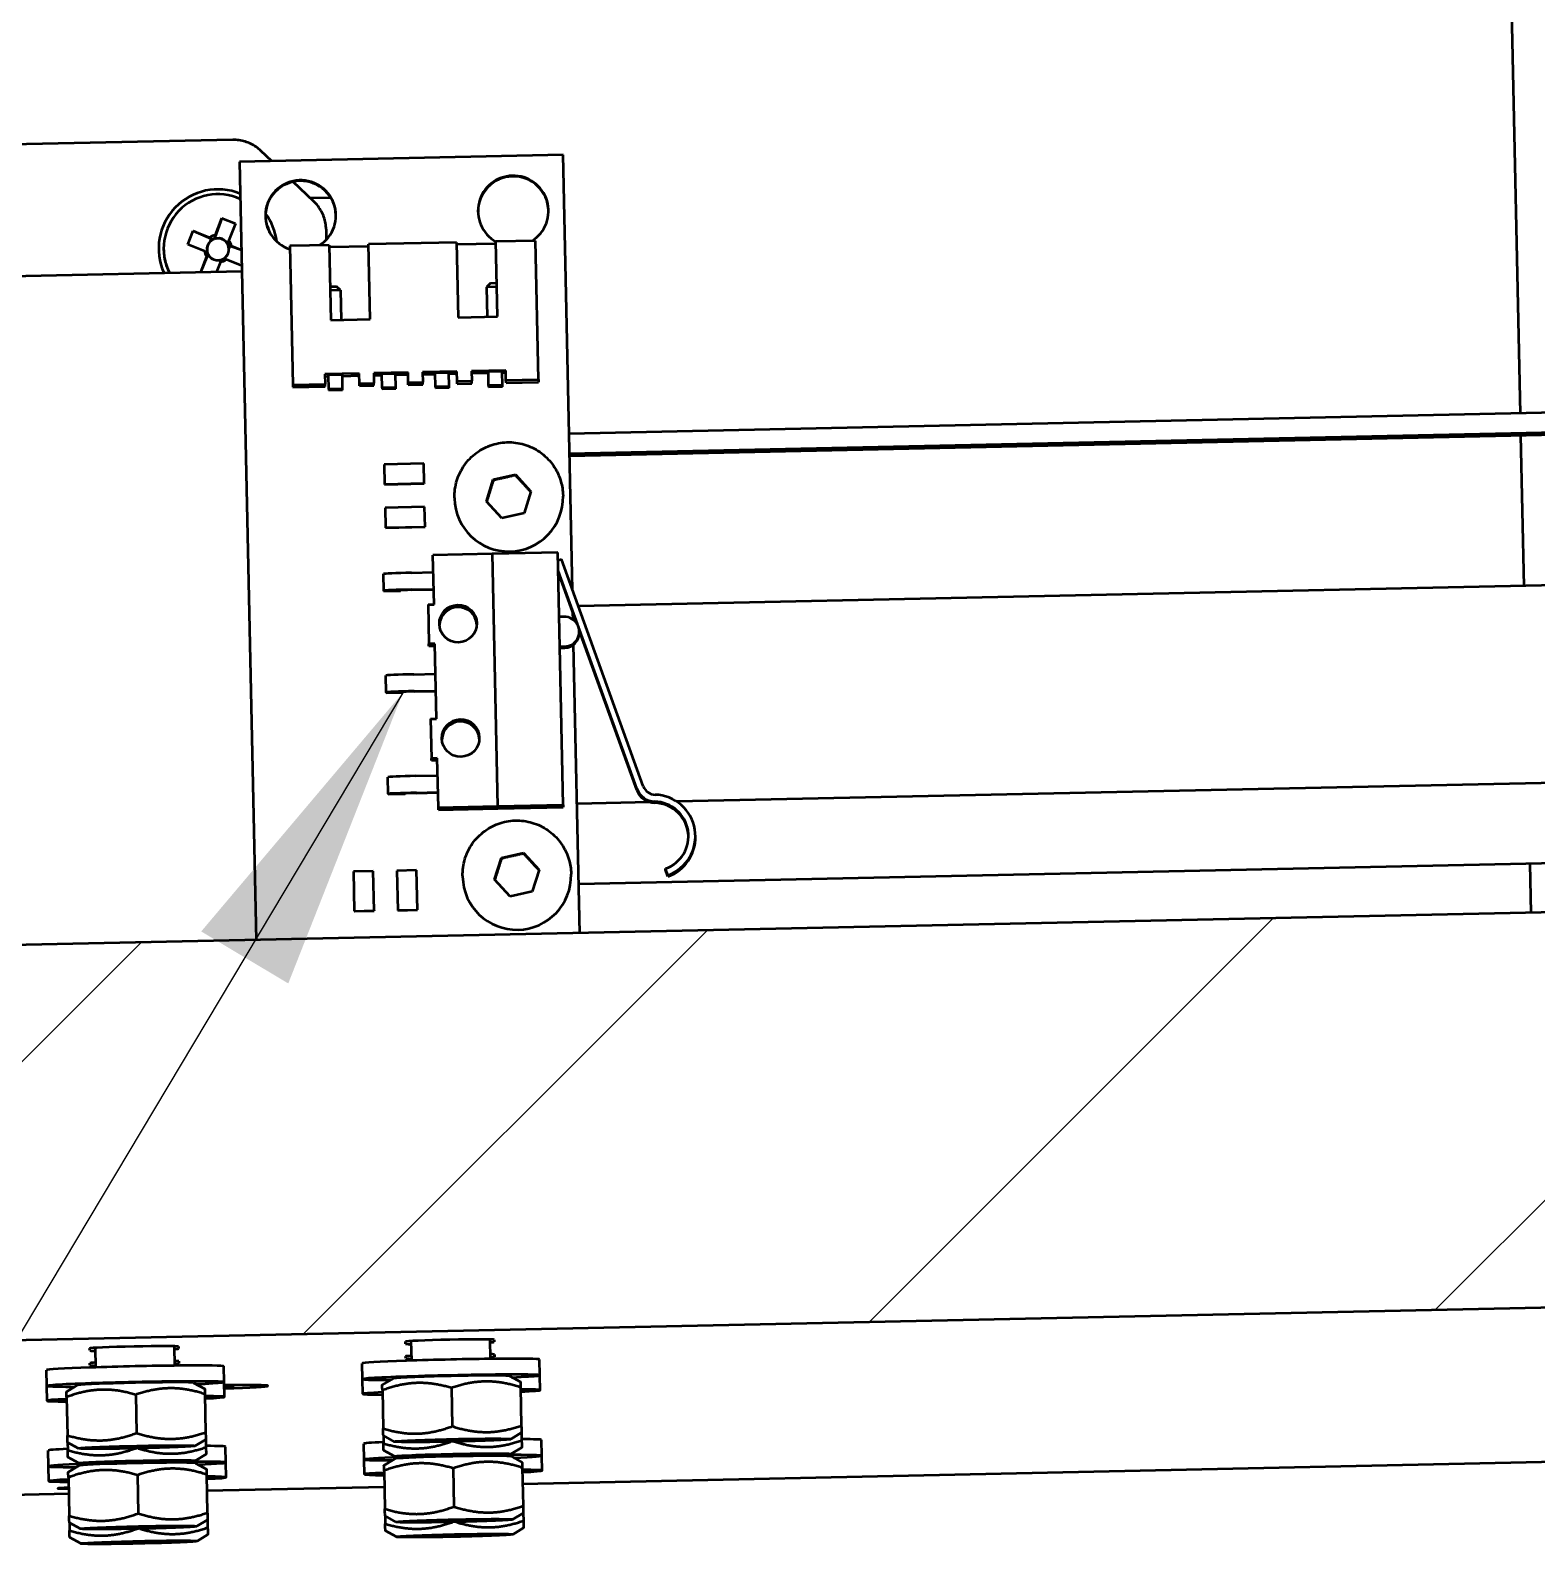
# Model space of a CAD drawing. Header units: millimetres. Extents: x 0 to 2625, y 0 to 1856.
# Drawn here: x 1597.8 to 1674.2, y 1264.1 to 1341 of the extents above; entities that cross this region are included whole.
import ezdxf

# ---------------------------------------------------------------- set-up
doc = ezdxf.new("R2010")
doc.units = ezdxf.units.MM
doc.header["$LTSCALE"] = 6.25
for name, color, linetype, lineweight in [('Hatch (ISO)', 7, 'Continuous', 18), ('Symbol (ISO)', 7, 'Continuous', 25), ('Visible (ISO)', 7, 'Continuous', 50)]:
    doc.layers.add(name, color=color, linetype=linetype, lineweight=lineweight)
doc.styles.add('Note Text (ISO)', font='tahoma.ttf')
doc.dimstyles.new('Default - Method 1b (ISO)$7', dxfattribs={"dimscale": 6.25, "dimtxt": 3.5, "dimasz": 2.5, "dimexe": 3.175, "dimexo": 0, "dimgap": 0.762, "dimtad": 1, "dimtoh": 1, "dimrnd": 1e-08, "dimtxsty": 'Note Text (ISO)', "dimcen": 0.09, "dimdle": 10, "dimclrd": 256, "dimclre": 256, "dimclrt": 256, "dimazin": 2, "dimtfac": 1, "dimtmove": 0, "dimatfit": 3, "dimfxl": 1, "dimtolj": 1, "dimlwd": -1, "dimlwe": -1, "dimarcsym": 0})

msp = doc.modelspace()

# ---------------------------------------------------------------- hatches: boundary and pattern name
at = {"layer": 'Hatch (ISO)'}
h = msp.add_hatch(dxfattribs=at)
h.set_pattern_fill('ANSI31', color=256, scale=158.75, style=0)
h.set_pattern_definition([(45, (0, 0), (-14.03165, 14.03165), [])])
h.paths.add_polyline_path([(2169.17, 1286.87), (2168.741, 1306.87), (1528.888, 1293.147), (1529.317, 1273.147)])

# ---------------------------------------------------------------- linework, layer by layer
at = {"layer": 'Visible (ISO)'}
for p, q in [((1665.877, 1668.228), (1673.312, 1321.559)), ((1608.089, 1335.415), (1575.353, 1334.713)), ((1624.827, 1334.654), (1608.431, 1334.303)), ((1610.06, 1334.338), (1609.515, 1334.859)), ((1625.3, 1312.62), (1624.827, 1334.654)), ((1608.431, 1334.303), (1609.277, 1294.871)), ((1612.199, 1332.289), (1611.151, 1333.293)), ((1613.051, 1332.481), (1612.021, 1332.459)), ((1605.803, 1330.116), (1606.074, 1330.805)), ((1606.074, 1330.805), (1606.921, 1330.472)), ((1606.074, 1330.805), (1607.008, 1330.396)), ((1607.539, 1331.443), (1607.173, 1330.468)), ((1607.206, 1330.597), (1607.539, 1331.443)), ((1607.539, 1331.443), (1608.228, 1331.173)), ((1608.228, 1331.173), (1607.895, 1330.326)), ((1612.815, 1330.887), (1612.827, 1330.354)), ((1606.65, 1329.784), (1605.803, 1330.116)), ((1606.963, 1330.282), (1607.008, 1330.396)), ((1607.008, 1330.396), (1607.085, 1330.365)), ((1607.143, 1330.391), (1607.173, 1330.468)), ((1607.173, 1330.468), (1607.287, 1330.423)), ((1607.748, 1330.242), (1607.856, 1330.199)), ((1607.857, 1330.062), (1607.934, 1330.031)), ((1607.934, 1330.031), (1607.89, 1329.918)), ((1608.527, 1329.826), (1607.934, 1330.031)), ((1608.019, 1330.041), (1608.527, 1329.842)), ((1612.972, 1330.083), (1610.973, 1330.041)), ((1610.973, 1330.041), (1611.124, 1323.004)), ((1612.972, 1330.083), (1613.054, 1326.285)), ((1614.974, 1330.018), (1612.975, 1329.975)), ((1619.421, 1330.222), (1614.972, 1330.126)), ((1615.053, 1326.328), (1614.972, 1330.126)), ((1619.421, 1330.222), (1619.502, 1326.423)), ((1621.423, 1330.156), (1619.423, 1330.113)), ((1623.42, 1330.308), (1621.42, 1330.265)), ((1621.502, 1326.466), (1621.42, 1330.265)), ((1623.571, 1323.271), (1623.42, 1330.308)), ((1604.586, 1329.845), (1604.585, 1329.853)), ((1606.463, 1328.706), (1606.775, 1329.498)), ((1606.464, 1328.706), (1606.809, 1329.541)), ((1606.743, 1329.722), (1606.782, 1329.821)), ((1606.809, 1329.541), (1606.84, 1329.618)), ((1606.923, 1329.496), (1606.809, 1329.541)), ((1607.463, 1329.228), (1607.265, 1328.724)), ((1607.489, 1329.274), (1607.384, 1329.315)), ((1607.709, 1329.457), (1607.671, 1329.362)), ((1608.544, 1329.04), (1607.749, 1329.352)), ((1608.55, 1328.751), (1594.953, 1328.46)), ((1613.042, 1327.986), (1613.018, 1327.961)), ((1613.546, 1327.802), (1613.022, 1327.79)), ((1613.042, 1327.986), (1613.342, 1327.993)), ((1613.546, 1327.802), (1613.342, 1327.993)), ((1613.546, 1327.802), (1613.579, 1326.296)), ((1621.141, 1328.16), (1620.945, 1327.96)), ((1621.47, 1327.972), (1620.945, 1327.96)), ((1620.945, 1327.96), (1620.977, 1326.455)), ((1621.141, 1328.16), (1621.44, 1328.167)), ((1621.466, 1328.143), (1621.44, 1328.167)), ((1613.054, 1326.285), (1615.053, 1326.328)), ((1619.502, 1326.423), (1621.502, 1326.466)), ((1614.49, 1323.576), (1612.753, 1323.539)), ((1612.753, 1323.539), (1612.763, 1323.039)), ((1612.94, 1323.419), (1612.755, 1323.415)), ((1613.639, 1323.504), (1612.939, 1323.489)), ((1612.954, 1322.789), (1612.939, 1323.489)), ((1613.654, 1322.804), (1613.639, 1323.504)), ((1614.492, 1323.453), (1613.64, 1323.434)), ((1614.501, 1323.076), (1614.49, 1323.576)), ((1614.501, 1323.076), (1615.24, 1323.092)), ((1614.503, 1322.953), (1614.501, 1323.076)), ((1616.967, 1323.629), (1615.23, 1323.592)), ((1615.23, 1323.592), (1615.24, 1323.092)), ((1615.64, 1323.477), (1615.232, 1323.469)), ((1615.243, 1322.969), (1615.24, 1323.092)), ((1616.338, 1323.561), (1615.638, 1323.546)), ((1615.653, 1322.847), (1615.638, 1323.546)), ((1616.353, 1322.862), (1616.338, 1323.561)), ((1616.969, 1323.506), (1616.34, 1323.492)), ((1616.977, 1323.129), (1616.967, 1323.629)), ((1616.977, 1323.129), (1617.717, 1323.145)), ((1616.98, 1323.006), (1616.977, 1323.129)), ((1619.444, 1323.682), (1617.707, 1323.645)), ((1617.707, 1323.645), (1617.717, 1323.145)), ((1618.339, 1323.535), (1617.709, 1323.522)), ((1617.72, 1323.022), (1617.717, 1323.145)), ((1619.037, 1323.619), (1618.338, 1323.604)), ((1618.353, 1322.905), (1618.338, 1323.604)), ((1619.052, 1322.92), (1619.037, 1323.619)), ((1619.446, 1323.559), (1619.039, 1323.55)), ((1619.454, 1323.182), (1619.444, 1323.682)), ((1619.454, 1323.182), (1620.194, 1323.198)), ((1619.457, 1323.059), (1619.454, 1323.182)), ((1619.457, 1323.059), (1620.197, 1323.075)), ((1621.921, 1323.735), (1620.184, 1323.698)), ((1620.184, 1323.698), (1620.194, 1323.198)), ((1621.038, 1323.593), (1620.186, 1323.575)), ((1620.197, 1323.075), (1620.194, 1323.198)), ((1621.737, 1323.677), (1621.037, 1323.662)), ((1621.052, 1322.963), (1621.037, 1323.662)), ((1621.752, 1322.978), (1621.737, 1323.677)), ((1621.923, 1323.612), (1621.738, 1323.608)), ((1621.931, 1323.236), (1621.921, 1323.735)), ((1621.931, 1323.236), (1623.571, 1323.271)), ((1621.934, 1323.112), (1621.931, 1323.236)), ((1621.934, 1323.112), (1623.574, 1323.147)), ((1623.571, 1323.271), (1623.574, 1323.147)), ((1611.124, 1323.004), (1612.763, 1323.039)), ((1611.124, 1323.004), (1611.126, 1322.881)), ((1611.126, 1322.881), (1612.766, 1322.916)), ((1612.766, 1322.916), (1612.763, 1323.039)), ((1613.654, 1322.804), (1612.954, 1322.789)), ((1612.954, 1322.789), (1612.955, 1322.72)), ((1613.655, 1322.735), (1612.955, 1322.72)), ((1613.655, 1322.735), (1613.654, 1322.804)), ((1614.503, 1322.953), (1615.243, 1322.969)), ((1616.353, 1322.862), (1615.653, 1322.847)), ((1615.653, 1322.847), (1615.655, 1322.778)), ((1616.355, 1322.793), (1615.655, 1322.778)), ((1616.355, 1322.793), (1616.353, 1322.862)), ((1616.98, 1323.006), (1617.72, 1323.022)), ((1619.052, 1322.92), (1618.353, 1322.905)), ((1618.353, 1322.905), (1618.354, 1322.836)), ((1619.054, 1322.851), (1618.354, 1322.836)), ((1619.054, 1322.851), (1619.052, 1322.92)), ((1621.752, 1322.978), (1621.052, 1322.963)), ((1621.052, 1322.963), (1621.053, 1322.893)), ((1621.753, 1322.908), (1621.053, 1322.893)), ((1621.753, 1322.908), (1621.752, 1322.978)), ((1708.879, 1322.322), (1625.13, 1320.525)), ((1625.152, 1319.526), (1708.901, 1321.322)), ((1708.903, 1321.193), (1625.154, 1319.397)), ((1673.336, 1320.431), (1673.5, 1312.81)), ((1617.761, 1319.014), (1615.761, 1318.971)), ((1615.761, 1318.971), (1615.783, 1317.971)), ((1617.782, 1318.014), (1617.761, 1319.014)), ((1621.288, 1318.2), (1622.415, 1318.452)), ((1622.415, 1318.452), (1623.197, 1317.603)), ((1622.415, 1318.42), (1622.415, 1318.452)), ((1615.783, 1317.971), (1617.782, 1318.014)), ((1615.783, 1317.96), (1617.783, 1318.003)), ((1615.783, 1317.971), (1615.783, 1317.96)), ((1617.782, 1318.014), (1617.783, 1318.003)), ((1620.943, 1317.098), (1621.288, 1318.2)), ((1621.289, 1318.168), (1621.288, 1318.2)), ((1619.321, 1317.285), (1619.322, 1317.249)), ((1621.725, 1316.249), (1620.943, 1317.098)), ((1623.197, 1317.603), (1622.852, 1316.501)), ((1624.82, 1317.403), (1624.82, 1317.367)), ((1617.808, 1316.815), (1615.809, 1316.772)), ((1615.809, 1316.772), (1615.83, 1315.772)), ((1617.829, 1315.815), (1617.808, 1316.815)), ((1622.852, 1316.501), (1621.725, 1316.249)), ((1615.83, 1315.772), (1617.829, 1315.815)), ((1615.83, 1315.761), (1617.83, 1315.804)), ((1615.83, 1315.772), (1615.83, 1315.761)), ((1617.829, 1315.815), (1617.83, 1315.804)), ((1775.052, 1314.988), (1625.601, 1311.783)), ((1621.235, 1314.441), (1618.23, 1314.377)), ((1618.284, 1311.878), (1618.23, 1314.377)), ((1621.235, 1314.441), (1621.509, 1301.647)), ((1624.559, 1314.512), (1621.245, 1314.441)), ((1621.519, 1301.647), (1621.245, 1314.441)), ((1624.833, 1301.718), (1624.559, 1314.512)), ((1624.567, 1314.115), (1624.739, 1314.177)), ((1628.887, 1302.665), (1624.739, 1314.177)), ((1615.744, 1312.57), (1615.725, 1313.42)), ((1617.149, 1313.481), (1618.249, 1313.504)), ((1628.558, 1302.546), (1624.579, 1313.588)), ((1625.569, 1310.825), (1624.579, 1313.572)), ((1624.58, 1313.536), (1625.533, 1310.89)), ((1625.521, 1310.909), (1624.58, 1313.52)), ((1615.744, 1312.57), (1615.744, 1312.535)), ((1616.594, 1312.553), (1615.744, 1312.535)), ((1616.593, 1312.588), (1616.594, 1312.553)), ((1617.168, 1312.631), (1618.267, 1312.655)), ((1617.168, 1312.613), (1618.268, 1312.636)), ((1617.984, 1311.871), (1618.284, 1311.878)), ((1617.984, 1311.871), (1618.027, 1309.872)), ((1624.879, 1311.246), (1624.629, 1311.24)), ((1625.332, 1311.105), (1625.325, 1311.454)), ((1626.782, 1307.458), (1625.624, 1310.672)), ((1625.638, 1310.599), (1626.783, 1307.422)), ((1628.559, 1302.477), (1625.641, 1310.576)), ((1625.646, 1310.448), (1625.645, 1310.512)), ((1618.327, 1309.879), (1618.027, 1309.872)), ((1618.029, 1309.759), (1618.027, 1309.872)), ((1618.329, 1309.765), (1618.029, 1309.759)), ((1618.408, 1306.08), (1618.327, 1309.879)), ((1624.661, 1309.741), (1624.911, 1309.746)), ((1624.663, 1309.677), (1624.913, 1309.682)), ((1625.673, 1295.222), (1625.359, 1309.842)), ((1615.854, 1307.422), (1615.836, 1308.272)), ((1617.26, 1308.333), (1618.36, 1308.357)), ((1615.854, 1307.422), (1615.855, 1307.387)), ((1616.705, 1307.405), (1615.855, 1307.387)), ((1616.704, 1307.441), (1616.705, 1307.405)), ((1617.278, 1307.483), (1618.378, 1307.507)), ((1617.278, 1307.465), (1618.378, 1307.489)), ((2168.741, 1306.87), (1528.888, 1293.147)), ((1618.108, 1306.074), (1618.408, 1306.08)), ((1618.108, 1306.074), (1618.151, 1304.075)), ((1775.266, 1304.99), (1630.585, 1301.887)), ((1618.451, 1304.081), (1618.151, 1304.075)), ((1618.154, 1303.961), (1618.151, 1304.075)), ((1618.454, 1303.968), (1618.154, 1303.961)), ((1618.505, 1301.582), (1618.451, 1304.081)), ((1615.964, 1302.275), (1615.946, 1303.124)), ((1617.37, 1303.185), (1618.47, 1303.209)), ((1617.388, 1302.336), (1618.488, 1302.359)), ((1617.389, 1302.318), (1618.489, 1302.341)), ((1615.964, 1302.275), (1615.965, 1302.239)), ((1616.815, 1302.258), (1615.965, 1302.239)), ((1616.814, 1302.293), (1616.815, 1302.258)), ((1618.505, 1301.582), (1621.509, 1301.647)), ((1618.507, 1301.469), (1618.505, 1301.582)), ((1621.512, 1301.533), (1621.509, 1301.647)), ((1621.519, 1301.647), (1624.833, 1301.718)), ((1621.522, 1301.533), (1621.519, 1301.647)), ((1621.522, 1301.533), (1624.836, 1301.605)), ((1624.833, 1301.718), (1624.836, 1301.605)), ((1629.216, 1301.858), (1625.532, 1301.779)), ((1618.507, 1301.469), (1621.512, 1301.533)), ((1780.352, 1301.024), (1625.62, 1297.706)), ((1631.527, 1300.113), (1631.526, 1300.181)), ((1621.699, 1299.034), (1622.826, 1299.286)), ((1622.826, 1299.286), (1623.608, 1298.437)), ((1622.826, 1299.254), (1622.826, 1299.286)), ((1621.354, 1297.932), (1621.699, 1299.034)), ((1621.7, 1299.002), (1621.699, 1299.034)), ((1630.138, 1298.161), (1630.019, 1298.49)), ((1630.021, 1298.422), (1630.019, 1298.49)), ((1673.802, 1298.739), (1673.855, 1296.256)), ((1615.203, 1298.359), (1614.203, 1298.337)), ((1614.203, 1298.337), (1614.246, 1296.338)), ((1615.246, 1296.36), (1615.203, 1298.359)), ((1617.403, 1298.406), (1616.403, 1298.384)), ((1616.403, 1298.384), (1616.446, 1296.385)), ((1617.446, 1296.407), (1617.403, 1298.406)), ((1619.732, 1298.119), (1619.733, 1298.083)), ((1622.137, 1297.083), (1621.354, 1297.932)), ((1623.608, 1298.437), (1623.263, 1297.335)), ((1625.231, 1298.237), (1625.231, 1298.201)), ((1630.139, 1298.093), (1630.021, 1298.422)), ((1630.139, 1298.093), (1630.138, 1298.161)), ((1623.263, 1297.335), (1622.137, 1297.083)), ((1614.246, 1296.338), (1615.246, 1296.36)), ((1614.246, 1296.338), (1614.247, 1296.327)), ((1614.247, 1296.327), (1615.246, 1296.349)), ((1615.246, 1296.36), (1615.246, 1296.349)), ((1616.446, 1296.385), (1617.446, 1296.407)), ((1616.446, 1296.375), (1617.446, 1296.396)), ((1616.446, 1296.385), (1616.446, 1296.375)), ((1617.446, 1296.407), (1617.446, 1296.396)), ((1529.317, 1273.147), (2169.17, 1286.87)), ((1600.837, 1274.072), (1600.834, 1274.179)), ((1601.118, 1274.209), (1601.139, 1273.219)), ((1605.117, 1274.292), (1605.138, 1273.304)), ((1605.333, 1274.276), (1605.336, 1274.168)), ((1616.833, 1274.415), (1616.831, 1274.522)), ((1617.114, 1274.552), (1617.135, 1273.562)), ((1621.113, 1274.635), (1621.134, 1273.647)), ((1621.33, 1274.619), (1621.332, 1274.512)), ((1600.853, 1273.322), (1600.85, 1273.429)), ((1605.349, 1273.525), (1605.352, 1273.418)), ((1607.657, 1272.472), (1607.639, 1273.272)), ((1614.655, 1272.622), (1614.638, 1273.422)), ((1616.849, 1273.665), (1616.847, 1273.772)), ((1621.346, 1273.868), (1621.348, 1273.761)), ((1623.653, 1272.815), (1623.636, 1273.615)), ((1598.659, 1272.279), (1598.641, 1273.079)), ((1606.105, 1272.441), (1606.664, 1272.134)), ((1607.673, 1271.722), (1607.657, 1272.472)), ((1614.671, 1271.872), (1614.655, 1272.622)), ((1616.207, 1272.658), (1615.661, 1272.327)), ((1622.101, 1272.784), (1622.66, 1272.478)), ((1623.669, 1272.065), (1623.653, 1272.815)), ((1598.675, 1271.529), (1598.659, 1272.279)), ((1600.21, 1272.315), (1599.665, 1271.984)), ((1599.671, 1271.714), (1599.713, 1269.775)), ((1603.169, 1271.832), (1603.211, 1269.893)), ((1606.669, 1271.864), (1606.711, 1269.925)), ((1607.926, 1272.252), (1607.661, 1272.245)), ((1607.926, 1272.229), (1607.662, 1272.224)), ((1615.667, 1272.057), (1615.709, 1270.118)), ((1619.166, 1272.175), (1619.207, 1270.236)), ((1622.666, 1272.207), (1622.707, 1270.268)), ((1765.281, 1270.36), (1622.771, 1267.304)), ((1599.72, 1269.418), (1599.729, 1269.025)), ((1600.279, 1269.111), (1599.72, 1269.418)), ((1606.174, 1269.238), (1606.719, 1269.568)), ((1606.719, 1269.568), (1606.727, 1269.175)), ((1614.742, 1268.549), (1614.725, 1269.348)), ((1615.717, 1269.761), (1615.725, 1269.368)), ((1616.275, 1269.454), (1615.717, 1269.761)), ((1617.653, 1269.486), (1617.626, 1269.512)), ((1620.792, 1269.553), (1620.818, 1269.58)), ((1622.17, 1269.581), (1622.715, 1269.911)), ((1622.715, 1269.911), (1622.723, 1269.518)), ((1623.74, 1268.742), (1623.723, 1269.541)), ((1598.746, 1268.206), (1598.729, 1269.005)), ((1600.295, 1268.361), (1599.736, 1268.667)), ((1601.656, 1269.142), (1601.629, 1269.168)), ((1604.796, 1269.21), (1604.822, 1269.237)), ((1606.19, 1268.487), (1606.735, 1268.818)), ((1607.744, 1268.399), (1607.727, 1269.198)), ((1614.758, 1267.798), (1614.742, 1268.549)), ((1616.291, 1268.704), (1615.733, 1269.011)), ((1616.294, 1268.584), (1615.749, 1268.254)), ((1622.186, 1268.83), (1622.731, 1269.161)), ((1622.189, 1268.711), (1622.747, 1268.404)), ((1623.756, 1267.991), (1623.74, 1268.742)), ((1598.762, 1267.455), (1598.746, 1268.206)), ((1600.298, 1268.241), (1599.753, 1267.911)), ((1603.257, 1267.759), (1603.298, 1265.82)), ((1606.192, 1268.368), (1606.751, 1268.061)), ((1606.757, 1267.791), (1606.798, 1265.852)), ((1607.76, 1267.648), (1607.744, 1268.399)), ((1615.755, 1267.984), (1615.796, 1266.045)), ((1619.253, 1268.102), (1619.295, 1266.163)), ((1622.753, 1268.134), (1622.795, 1266.195)), ((1599.758, 1267.641), (1599.8, 1265.702)), ((1615.772, 1267.154), (1606.775, 1266.961)), ((1599.776, 1266.811), (1543.482, 1265.603)), ((1606.261, 1265.165), (1606.806, 1265.495)), ((1606.806, 1265.495), (1606.814, 1265.102)), ((1615.804, 1265.688), (1615.812, 1265.295)), ((1616.363, 1265.381), (1615.804, 1265.688)), ((1617.74, 1265.412), (1617.713, 1265.438)), ((1620.88, 1265.48), (1620.906, 1265.507)), ((1622.257, 1265.508), (1622.802, 1265.838)), ((1622.802, 1265.838), (1622.811, 1265.445)), ((1599.808, 1265.345), (1599.816, 1264.951)), ((1600.366, 1265.038), (1599.808, 1265.345)), ((1601.744, 1265.069), (1601.717, 1265.095)), ((1604.883, 1265.137), (1604.909, 1265.164)), ((1606.277, 1264.414), (1606.822, 1264.744)), ((1616.379, 1264.631), (1615.82, 1264.937)), ((1622.273, 1264.757), (1622.818, 1265.087)), ((1600.382, 1264.288), (1599.824, 1264.594))]:
    msp.add_line(p, q, dxfattribs=at)
for centre, major_axis, ratio, start_param, end_param in [((1607.335, 1329.909), (-2.999, -0.064), 0.99977, 4.304506, 6.688892), ((1611.527, 1331.582), (1.787, 0.038), 0.99977, 5.256703, 10.660678), ((1611.528, 1331.546), (-1.787, -0.038), 0.99977, 3.151492, 6.273286), ((1622.3, 1331.813), (1.787, 0.038), 0.99977, 5.256703, 10.45982), ((1622.301, 1331.777), (-1.787, -0.038), 0.99977, 3.151492, 6.273286), ((1607.335, 1329.912), (-2.749, -0.059), 0.99977, 4.264873, 6.729581), ((1607.335, 1329.909), (2.999, 0.064), 0.99977, 0.099271, 0.615433), ((1607.335, 1329.912), (2.749, 0.059), 0.99977, 0.273611, 0.441468), ((1607.271, 1329.876), (-0.327, 0.39), 0.953612, 6.23385, 7.290627), ((1607.336, 1329.869), (-0.556, -0.012), 0.99977, 5.425898, 6.348763), ((1607.335, 1329.912), (-0.696, -0.015), 0.99977, 4.876536, 5.32733), ((1607.336, 1329.869), (-0.556, -0.012), 0.99977, 5.159211, 5.425898), ((1607.336, 1329.869), (-0.556, -0.012), 0.99977, 5.044655, 5.159211), ((1607.336, 1329.869), (-0.556, -0.012), 0.99977, 4.777967, 5.044655), ((1607.362, 1329.916), (0.108, 0.505), 0.949982, 5.598437, 6.655214), ((1607.336, 1329.869), (-0.556, -0.012), 0.99977, 3.855102, 4.777967), ((1607.336, 1329.869), (-0.556, -0.012), 0.99977, 3.588414, 3.855102), ((1607.336, 1329.869), (0.556, 0.012), 0.99977, 0.332266, 0.446822), ((1607.336, 1329.869), (0.556, 0.012), 0.99977, 0.065578, 0.332266), ((1607.335, 1329.912), (0.696, 0.015), 0.99977, 0.164147, 0.614941), ((1607.335, 1329.904), (-2.749, -0.059), 0.99977, 0, 0.44294), ((1607.335, 1329.912), (-0.696, -0.015), 0.99977, 0.164147, 0.614941), ((1607.336, 1329.869), (-0.556, -0.012), 0.99977, 0.065578, 0.332266), ((1607.336, 1329.869), (-0.556, -0.012), 0.99977, 0.332266, 0.446822), ((1607.336, 1329.869), (0.556, 0.012), 0.99977, 3.588414, 3.855102), ((1607.311, 1329.786), (-0.488, 0.061), 0.965411, 0.783305, 1.840082), ((1607.336, 1329.869), (0.556, 0.012), 0.99977, 3.855102, 4.777967), ((1607.336, 1329.869), (0.556, 0.012), 0.99977, 4.777967, 5.044655), ((1607.335, 1329.912), (0.696, 0.015), 0.99977, 4.876536, 5.32733), ((1607.336, 1329.869), (0.556, 0.012), 0.99977, 5.044655, 5.159211), ((1607.336, 1329.869), (0.556, 0.012), 0.99977, 5.159211, 5.425898), ((1607.401, 1329.825), (-0.438, -0.24), 0.959905, 1.756517, 2.813294), ((1607.336, 1329.869), (0.556, 0.012), 0.99977, 5.425898, 6.348763), ((1622.071, 1317.308), (2.749, 0.059), 0.99977, 3.141593, 6.283185), ((1617.15, 1313.45), (-1.425, -0.031), 0.021443, 4.712389, 6.283185), ((1617.168, 1312.6), (-1.425, -0.031), 0.021443, 4.712389, 6.283185), ((1617.168, 1312.6), (-0.575, -0.012), 0.021443, 4.712389, 6.283185), ((1619.508, 1310.79), (0.95, 0.02), 0.99977, 0.059864, 3.081729), ((1624.895, 1310.496), (0.75, 0.016), 0.99977, 4.712389, 7.853982), ((1624.897, 1310.432), (0.75, 0.016), 0.99977, 4.712389, 6.283185), ((1617.26, 1308.302), (-1.425, -0.031), 0.021443, 4.712389, 6.283185), ((1617.279, 1307.453), (-1.425, -0.031), 0.021443, 4.712389, 6.283185), ((1617.279, 1307.453), (-0.575, -0.012), 0.021443, 4.712389, 6.283185), ((1626.783, 1307.44), (0.288, -0.8), 0.006834, 4.732716, 7.874308), ((1619.632, 1304.993), (0.95, 0.02), 0.99977, 0.059864, 3.081729), ((1617.371, 1303.155), (-1.425, -0.031), 0.021443, 4.712389, 6.283185), ((1617.389, 1302.305), (-1.425, -0.031), 0.021443, 4.712389, 6.283185), ((1617.389, 1302.305), (-0.575, -0.012), 0.021443, 4.712389, 6.283185), ((1629.499, 1302.885), (-1, -0.021), 0.99977, 0.324347, 1.522975), ((1629.5, 1302.816), (-1, -0.021), 0.99977, 0.324347, 1.522975), ((1629.499, 1302.885), (-0.65, -0.014), 0.99977, 0.324347, 1.522975), ((1629.426, 1300.136), (1.75, 0.038), 0.99977, 5.036736, 7.80616), ((1629.428, 1300.068), (1.75, 0.038), 0.99977, 0.019611, 1.522975), ((1629.426, 1300.136), (2.1, 0.045), 0.99977, 5.036736, 7.80616), ((1629.428, 1300.068), (2.1, 0.045), 0.99977, 5.036736, 6.283185), ((1622.482, 1298.142), (2.749, 0.059), 0.99977, 3.141593, 6.283185), ((1603.084, 1274.227), (-2.249, -0.048), 0.021443, 3.141593, 6.283185), ((1603.086, 1274.12), (-2.249, -0.048), 0.021443, 0, 0.507879), ((1603.086, 1274.12), (2.249, 0.048), 0.021443, 5.841424, 6.283185), ((1619.08, 1274.571), (-2.249, -0.048), 0.021443, 3.141593, 6.283185), ((1619.082, 1274.463), (-2.249, -0.048), 0.021443, 0, 0.507879), ((1619.082, 1274.463), (2.249, 0.048), 0.021443, 5.841424, 6.283185), ((1603.14, 1273.175), (4.499, 0.096), 0.021443, 0, 3.141593), ((1603.1, 1273.477), (-2.249, -0.048), 0.021443, 5.775306, 6.283185), ((1603.102, 1273.37), (-2.249, -0.048), 0.021443, 0, 0.507879), ((1603.1, 1273.477), (2.249, 0.048), 0.021443, 0, 0.441761), ((1603.102, 1273.37), (2.249, 0.048), 0.021443, 5.841424, 6.283185), ((1619.137, 1273.518), (4.499, 0.096), 0.021443, 0, 3.141593), ((1619.096, 1273.82), (-2.249, -0.048), 0.021443, 5.775306, 6.283185), ((1619.099, 1273.713), (-2.249, -0.048), 0.021443, 0, 0.507879), ((1619.096, 1273.82), (2.249, 0.048), 0.021443, 0, 0.441761), ((1619.099, 1273.713), (2.249, 0.048), 0.021443, 5.841424, 6.283185), ((1603.158, 1272.375), (4.499, 0.096), 0.021443, 5.464464, 10.243499), ((1603.158, 1272.375), (-2.949, -0.063), 0.021443, 3.17875, 6.246028), ((1619.154, 1272.718), (4.499, 0.096), 0.021443, 5.464464, 10.243499), ((1619.154, 1272.718), (-2.949, -0.063), 0.021443, 3.17875, 6.246028), ((1603.174, 1271.625), (-4.499, -0.096), 0.021443, 5.603511, 6.962859), ((1603.174, 1271.625), (4.499, 0.096), 0.021443, 5.603511, 6.962859), ((1605.662, 1272.192), (4.199, 0.09), 0.021443, 5.208706, 7.357664), ((1605.855, 1272.196), (2.249, 0.048), 0.021443, 5.644887, 6.921483), ((1619.17, 1271.968), (-4.499, -0.096), 0.021443, 5.603511, 6.962859), ((1619.17, 1271.968), (4.499, 0.096), 0.021443, 5.603511, 6.962859), ((1619.224, 1269.445), (-4.499, -0.096), 0.021443, 5.603511, 6.283185), ((1619.224, 1269.445), (4.499, 0.096), 0.021443, 0, 0.679674), ((1603.228, 1269.102), (-4.499, -0.096), 0.021443, 5.603511, 6.283185), ((1603.228, 1269.102), (4.499, 0.096), 0.021443, 0, 0.679674), ((1619.241, 1268.645), (-4.499, -0.096), 0.021443, 5.236717, 7.101906), ((1619.241, 1268.645), (-2.949, -0.063), 0.021443, 4.896766, 6.246028), ((1619.241, 1268.645), (2.949, 0.063), 0.021443, 0.037157, 1.386419), ((1619.241, 1268.645), (4.499, 0.096), 0.021443, 5.464464, 7.329654), ((1603.245, 1268.302), (-4.499, -0.096), 0.021443, 5.236717, 7.101906), ((1603.245, 1268.302), (-2.949, -0.063), 0.021443, 4.896766, 6.246028), ((1603.245, 1268.302), (2.949, 0.063), 0.021443, 0.037157, 1.386419), ((1603.245, 1268.302), (4.499, 0.096), 0.021443, 5.464464, 7.329654), ((1619.257, 1267.895), (-4.499, -0.096), 0.021443, 5.603511, 6.962859), ((1619.257, 1267.895), (4.499, 0.096), 0.021443, 5.603511, 6.962859), ((1603.261, 1267.552), (-4.499, -0.096), 0.021443, 5.603511, 6.962859), ((1600.459, 1267.11), (-1.229, -0.026), 0.021443, 5.307226, 7.259144), ((1603.261, 1267.552), (4.499, 0.096), 0.021443, 5.603511, 6.962859)]:
    msp.add_ellipse(centre, major_axis=major_axis, ratio=ratio, start_param=start_param, end_param=end_param, dxfattribs=at)
for centre, major_axis, ratio in [((1619.505, 1310.904), (-0.95, -0.02), 0.99977), ((1619.63, 1305.107), (-0.95, -0.02), 0.99977), ((1619.223, 1269.52), (-2.949, -0.063), 0.021443), ((1619.223, 1269.52), (-1.999, -0.043), 0.021443), ((1619.223, 1269.52), (-1.57, -0.034), 0.021443), ((1603.226, 1269.177), (-2.949, -0.063), 0.021443), ((1603.242, 1268.427), (-2.949, -0.063), 0.021443), ((1603.226, 1269.177), (-1.999, -0.043), 0.021443), ((1603.226, 1269.177), (-1.57, -0.034), 0.021443), ((1619.239, 1268.77), (-2.949, -0.063), 0.021443), ((1619.239, 1268.77), (-1.999, -0.043), 0.021443), ((1603.242, 1268.427), (-1.999, -0.043), 0.021443), ((1619.31, 1265.447), (-2.949, -0.063), 0.021443), ((1619.31, 1265.447), (-1.999, -0.043), 0.021443), ((1619.31, 1265.447), (-1.57, -0.034), 0.021443), ((1603.314, 1265.104), (-2.949, -0.063), 0.021443), ((1603.314, 1265.104), (-1.999, -0.043), 0.021443), ((1603.314, 1265.104), (-1.57, -0.034), 0.021443), ((1619.326, 1264.696), (-2.949, -0.063), 0.021443), ((1619.326, 1264.696), (-1.999, -0.043), 0.021443), ((1603.33, 1264.353), (-2.949, -0.063), 0.021443), ((1603.33, 1264.353), (-1.999, -0.043), 0.021443)]:
    msp.add_ellipse(centre, major_axis=major_axis, ratio=ratio, dxfattribs=at)
for points, knots in [([(1609.515, 1334.859), (1609.439, 1334.932), (1609.358, 1334.998), (1609.186, 1335.118), (1609.095, 1335.171), (1608.907, 1335.262), (1608.809, 1335.3), (1608.608, 1335.36), (1608.506, 1335.383), (1608.298, 1335.411), (1608.193, 1335.417), (1608.089, 1335.415)], [5.4977872, 5.4977872, 5.4977872, 5.4977872, 5.6548668, 5.6548668, 5.8119464, 5.8119464, 5.9690261, 5.9690261, 6.1261057, 6.1261057, 6.2831853, 6.2831853, 6.2831853, 6.2831853]), ([(1612.815, 1330.887), (1612.813, 1330.992), (1612.802, 1331.097), (1612.765, 1331.303), (1612.739, 1331.404), (1612.67, 1331.602), (1612.627, 1331.698), (1612.528, 1331.883), (1612.471, 1331.971), (1612.345, 1332.138), (1612.275, 1332.216), (1612.199, 1332.289)], [4.712389, 4.712389, 4.712389, 4.712389, 4.8694686, 4.8694686, 5.0265482, 5.0265482, 5.1836279, 5.1836279, 5.3407075, 5.3407075, 5.4977871, 5.4977871, 5.4977871, 5.4977871]), ([(1619.321, 1317.285), (1619.315, 1317.578), (1619.356, 1317.873), (1619.528, 1318.433), (1619.66, 1318.699), (1620, 1319.177), (1620.208, 1319.389), (1620.682, 1319.735), (1620.946, 1319.871), (1621.505, 1320.051), (1621.798, 1320.096), (1622.385, 1320.091), (1622.678, 1320.042), (1623.233, 1319.853), (1623.496, 1319.714), (1623.963, 1319.36), (1624.169, 1319.145), (1624.501, 1318.662), (1624.629, 1318.394), (1624.778, 1317.882), (1624.814, 1317.643), (1624.82, 1317.403)], [4.911502, 4.911502, 4.911502, 4.911502, 5.231487, 5.231487, 5.551475, 5.551475, 5.871471, 5.871471, 6.191476, 6.191476, 6.511488, 6.511488, 6.831504, 6.831504, 7.151515, 7.151515, 7.471519, 7.471519, 7.791513, 7.791513, 8.053095, 8.053095, 8.053095, 8.053095]), ([(1619.732, 1298.119), (1619.726, 1298.412), (1619.767, 1298.706), (1619.939, 1299.267), (1620.071, 1299.533), (1620.411, 1300.011), (1620.619, 1300.223), (1621.093, 1300.569), (1621.357, 1300.704), (1621.916, 1300.885), (1622.209, 1300.93), (1622.796, 1300.925), (1623.089, 1300.875), (1623.644, 1300.687), (1623.907, 1300.547), (1624.375, 1300.194), (1624.58, 1299.979), (1624.913, 1299.496), (1625.04, 1299.227), (1625.189, 1298.716), (1625.225, 1298.477), (1625.231, 1298.237)], [4.911502, 4.911502, 4.911502, 4.911502, 5.231487, 5.231487, 5.551475, 5.551475, 5.871471, 5.871471, 6.191476, 6.191476, 6.511488, 6.511488, 6.831504, 6.831504, 7.151515, 7.151515, 7.471519, 7.471519, 7.791513, 7.791513, 8.053095, 8.053095, 8.053095, 8.053095]), ([(1607.926, 1272.229), (1607.901, 1272.228), (1607.872, 1272.234), (1607.844, 1272.245), (1607.839, 1272.247), (1607.834, 1272.249)], [0.030622503, 0.030622503, 0.030622503, 0.030622503, 0.038251289, 0.038251289, 0.039794467, 0.039794467, 0.039794467, 0.039794467]), ([(1607.936, 1272.249), (1607.936, 1272.249), (1607.931, 1272.25), (1607.921, 1272.251), (1607.918, 1272.251), (1607.916, 1272.251)], [0.03442357, 0.03442357, 0.03442357, 0.03442357, 0.05107694, 0.05107694, 0.05529291, 0.05529291, 0.05529291, 0.05529291])]:
    msp.add_open_spline(points, degree=3, knots=knots, dxfattribs=at)
for points, weights in [([(1607.085, 1330.365), (1607.012, 1330.411), (1606.921, 1330.472)], [1.01895266106, 1.02613455886, 1.01316227978]), ([(1607.206, 1330.597), (1607.171, 1330.481), (1607.143, 1330.391)], [1.01316227981, 1.02613455889, 1.01895266108]), ([(1607.832, 1330.12), (1607.86, 1330.21), (1607.895, 1330.326)], [1.01895266106, 1.02613455887, 1.01316227979]), ([(1608.019, 1330.041), (1607.929, 1330.051), (1607.857, 1330.062)], [1.01316227981, 1.02613455889, 1.01895266108]), ([(1606.65, 1329.784), (1606.741, 1329.723), (1606.814, 1329.677)], [1.01316227981, 1.02613455889, 1.01895266108]), ([(1606.84, 1329.618), (1606.811, 1329.564), (1606.775, 1329.498)], [1.01895266106, 1.02613455887, 1.01316227979]), ([(1607.463, 1329.228), (1607.499, 1329.293), (1607.528, 1329.348)], [1.01316227981, 1.02613455889, 1.01895266108]), ([(1607.587, 1329.373), (1607.659, 1329.363), (1607.749, 1329.352)], [1.01895266106, 1.02613455886, 1.01316227978]), ([(1621.289, 1318.168), (1621.119, 1317.622), (1620.951, 1317.089)], [1, 1.1518129196, 1.00566743778]), ([(1622.415, 1318.42), (1621.852, 1318.29), (1621.289, 1318.168)], [1, 1.15470053838, 1]), ([(1623.189, 1317.58), (1622.803, 1317.995), (1622.415, 1318.42)], [1.00274072297, 1.15331781808, 1]), ([(1622.826, 1299.254), (1622.263, 1299.124), (1621.7, 1299.002)], [1, 1.15470053838, 1]), ([(1623.6, 1298.414), (1623.215, 1298.829), (1622.826, 1299.254)], [1.00274072297, 1.15331781808, 1]), ([(1621.7, 1299.002), (1621.53, 1298.456), (1621.362, 1297.923)], [1, 1.1518129196, 1.00566743778]), ([(1619.166, 1272.175), (1617.404, 1272.699), (1615.667, 1272.057)], [1, 1.15470053838, 1]), ([(1622.666, 1272.207), (1620.903, 1272.774), (1619.166, 1272.175)], [1, 1.15470053838, 1]), ([(1622.66, 1272.478), (1622.66, 1272.478), (1622.666, 1272.207)], [1.07697832283, 1.07198648779, 1]), ([(1599.671, 1271.714), (1599.665, 1271.984), (1599.665, 1271.984)], [1, 1.07198648779, 1.07697832283]), ([(1603.169, 1271.832), (1601.408, 1272.356), (1599.671, 1271.714)], [1, 1.15470053838, 1]), ([(1606.669, 1271.864), (1604.907, 1272.431), (1603.169, 1271.832)], [1, 1.15470053838, 1]), ([(1606.664, 1272.134), (1606.664, 1272.134), (1606.669, 1271.864)], [1.07697832283, 1.07198648779, 1]), ([(1615.667, 1272.057), (1615.661, 1272.327), (1615.661, 1272.327)], [1, 1.07198648779, 1.07697832283]), ([(1615.709, 1270.118), (1617.471, 1269.594), (1619.207, 1270.236)], [1, 1.15470053838, 1]), ([(1615.717, 1269.761), (1615.717, 1269.761), (1615.709, 1270.118)], [1.07697832283, 1.08271405059, 1]), ([(1619.207, 1270.236), (1620.97, 1269.669), (1622.707, 1270.268)], [1, 1.15470053838, 1]), ([(1622.707, 1270.268), (1622.715, 1269.911), (1622.715, 1269.911)], [1, 1.08271405059, 1.07697832283]), ([(1599.713, 1269.775), (1601.474, 1269.251), (1603.211, 1269.893)], [1, 1.15470053838, 1]), ([(1599.72, 1269.418), (1599.72, 1269.418), (1599.713, 1269.775)], [1.07697832283, 1.08271405059, 1]), ([(1603.211, 1269.893), (1604.973, 1269.326), (1606.711, 1269.925)], [1, 1.15470053838, 1]), ([(1606.711, 1269.925), (1606.719, 1269.568), (1606.719, 1269.568)], [1, 1.08271405059, 1.07697832283]), ([(1615.725, 1269.368), (1617.454, 1268.854), (1619.137, 1269.455)], [1, 1.15135345482, 1.00654933287]), ([(1615.733, 1269.011), (1615.733, 1269.011), (1615.725, 1269.368)], [1.07697832283, 1.08271405059, 1]), ([(1619.31, 1269.459), (1621.018, 1268.93), (1622.723, 1269.518)], [1.00654933287, 1.15135345482, 1]), ([(1622.723, 1269.518), (1622.731, 1269.161), (1622.731, 1269.161)], [1, 1.08271405059, 1.07697832283]), ([(1599.729, 1269.025), (1601.457, 1268.511), (1603.141, 1269.112)], [1, 1.15135345482, 1.00654933287]), ([(1599.736, 1268.667), (1599.736, 1268.667), (1599.729, 1269.025)], [1.07697832283, 1.08271405059, 1]), ([(1603.314, 1269.115), (1605.022, 1268.587), (1606.727, 1269.175)], [1.00654933287, 1.15135345482, 1]), ([(1606.727, 1269.175), (1606.735, 1268.818), (1606.735, 1268.818)], [1, 1.08271405059, 1.07697832283]), ([(1599.758, 1267.641), (1599.753, 1267.911), (1599.753, 1267.911)], [1, 1.07198648779, 1.07697832283]), ([(1603.257, 1267.759), (1601.495, 1268.283), (1599.758, 1267.641)], [1, 1.15470053838, 1]), ([(1606.757, 1267.791), (1604.994, 1268.358), (1603.257, 1267.759)], [1, 1.15470053838, 1]), ([(1606.751, 1268.061), (1606.751, 1268.061), (1606.757, 1267.791)], [1.07697832283, 1.07198648779, 1]), ([(1615.755, 1267.984), (1615.749, 1268.254), (1615.749, 1268.254)], [1, 1.07198648779, 1.07697832283]), ([(1619.253, 1268.102), (1617.491, 1268.626), (1615.755, 1267.984)], [1, 1.15470053838, 1]), ([(1622.753, 1268.134), (1620.99, 1268.701), (1619.253, 1268.102)], [1, 1.15470053838, 1]), ([(1622.747, 1268.404), (1622.747, 1268.404), (1622.753, 1268.134)], [1.07697832283, 1.07198648779, 1]), ([(1599.8, 1265.702), (1601.562, 1265.178), (1603.298, 1265.82)], [1, 1.15470053838, 1]), ([(1599.808, 1265.345), (1599.808, 1265.345), (1599.8, 1265.702)], [1.07697832283, 1.08271405059, 1]), ([(1603.298, 1265.82), (1605.061, 1265.253), (1606.798, 1265.852)], [1, 1.15470053838, 1]), ([(1606.798, 1265.852), (1606.806, 1265.495), (1606.806, 1265.495)], [1, 1.08271405059, 1.07697832283]), ([(1615.796, 1266.045), (1617.558, 1265.521), (1619.295, 1266.163)], [1, 1.15470053838, 1]), ([(1615.804, 1265.688), (1615.804, 1265.688), (1615.796, 1266.045)], [1.07697832283, 1.08271405059, 1]), ([(1619.295, 1266.163), (1621.057, 1265.596), (1622.795, 1266.195)], [1, 1.15470053838, 1]), ([(1619.398, 1265.385), (1621.106, 1264.857), (1622.811, 1265.445)], [1.00654933287, 1.15135345482, 1]), ([(1622.795, 1266.195), (1622.802, 1265.838), (1622.802, 1265.838)], [1, 1.08271405059, 1.07697832283]), ([(1622.811, 1265.445), (1622.818, 1265.087), (1622.818, 1265.087)], [1, 1.08271405059, 1.07697832283]), ([(1599.816, 1264.951), (1601.545, 1264.437), (1603.228, 1265.039)], [1, 1.15135345482, 1.00654933287]), ([(1599.824, 1264.594), (1599.824, 1264.594), (1599.816, 1264.951)], [1.07697832283, 1.08271405059, 1]), ([(1603.402, 1265.042), (1605.109, 1264.514), (1606.814, 1265.102)], [1.00654933287, 1.15135345482, 1]), ([(1606.814, 1265.102), (1606.822, 1264.744), (1606.822, 1264.744)], [1, 1.08271405059, 1.07697832283]), ([(1615.812, 1265.295), (1617.541, 1264.781), (1619.225, 1265.382)], [1, 1.15135345482, 1.00654933287]), ([(1615.82, 1264.937), (1615.82, 1264.937), (1615.812, 1265.295)], [1.07697832283, 1.08271405059, 1])]:
    msp.add_rational_spline(points, weights, degree=2, dxfattribs=at)

# ---------------------------------------------------------------- leaders
at = {"layer": 'Symbol (ISO)', "annotation_type": 0, "has_hookline": 1, "hookline_direction": 1, "text_width": 163.512}
msp.add_leader([(1616.705, 1307.405), (1460.058, 1045.072), (1444.433, 1045.072)], dimstyle='Default - Method 1b (ISO)$7', override={"dimtad": 0}, dxfattribs=at)

doc.saveas('drawing.dxf')
